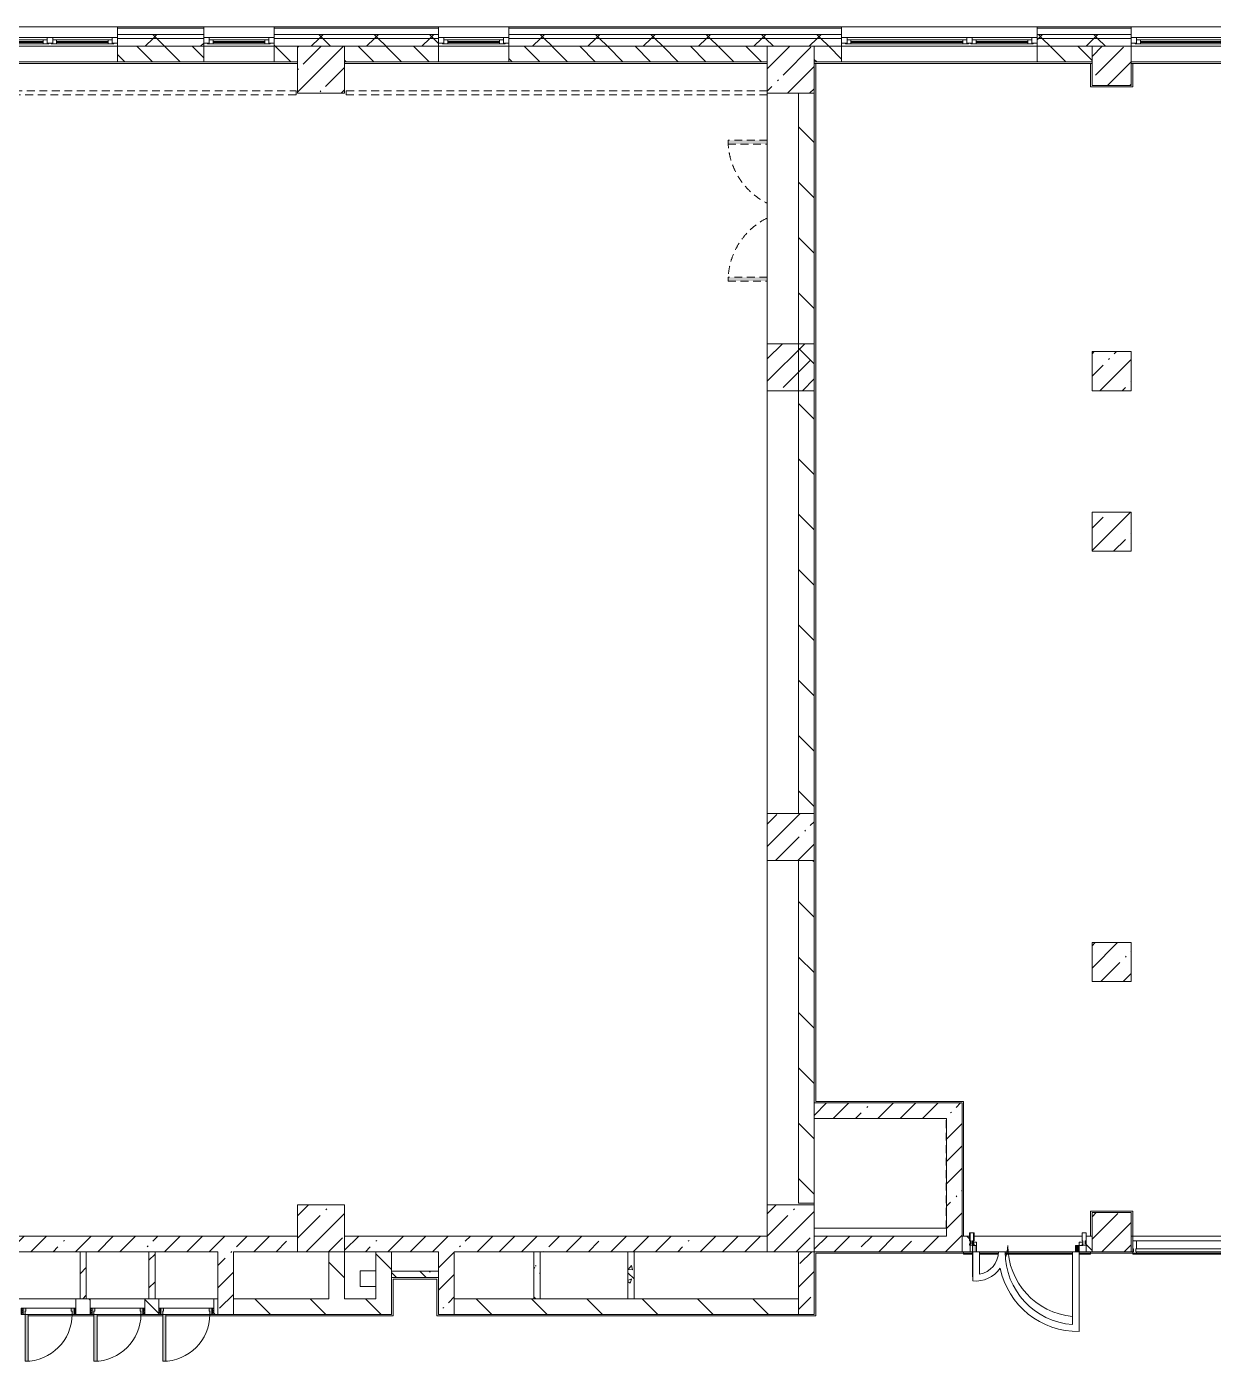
# Model space of a CAD drawing. Header units: millimetres. Extents: x -5524 to 188508, y -8553 to 29000.
# Drawn here: x 118196 to 133358, y 10300 to 27350 of the extents above; entities that cross this region are included whole.
import ezdxf

# ---------------------------------------------------------------- set-up
doc = ezdxf.new("R2010")
doc.units = ezdxf.units.MM
doc.linetypes.add('200_ШТРИХ__ш1_п0_6_', pattern=[160, 100, -60])
for name, color, linetype, lineweight, true_color in [('A-DETL-GENF-4', 7, 'Continuous', 5, 0xaaaaaa), ('A-DETL-GENF-5', 7, 'Continuous', 5, 0xe2e2e2), ('A-DOOR-4', 7, 'Continuous', 5, 0xaaaaaa), ('A-DOOR-5', 7, 'Continuous', 5, 0xe2e2e2), ('A-DOOR-FRAM-4', 7, 'Continuous', 5, 0xe2e2e2), ('A-DOOR-FRAM-5', 7, 'Continuous', 5, 0xaaaaaa), ('A-FLOR-2', 7, 'Continuous', 5, 0xaaaaaa), ('I-WALL-4', 7, 'Continuous', 5, 0x787878)]:
    doc.layers.add(name, color=color, linetype=linetype, lineweight=lineweight, true_color=true_color)
for name, color, linetype, lineweight in [('A-DETL-MBND-1', 7, '200_ШТРИХ__ш1_п0_6_', 9), ('A-GLAZ-2', 7, 'Continuous', 5), ('A-GLAZ-CURT-2', 7, 'Continuous', 5), ('A-GLAZ-CWMG-2', 7, 'Continuous', 5), ('A-WALL', 7, 'Continuous', 9), ('A-WALL-2', 7, 'Continuous', 5), ('I-WALL-2', 7, 'Continuous', 5), ('S-COLS-2', 7, 'Continuous', 5)]:
    doc.layers.add(name, color=color, linetype=linetype, lineweight=lineweight)
pattern_1 = [(45, (61498, 0), (-285.1231, 285.1231), []), (45, (61783.12, 0), (-285.1231, 285.1231), [504.031, -100.806, 16.764, -84.042])]
pattern_2 = [(45, (61498, 0), (-353.5534, 353.5534), []), (135, (61498, 0), (-353.5534, -353.5534), [])]
pattern_3 = [(135, (61498, 0), (-353.5534, -353.5534), [])]
pattern_4 = [(135, (61498, 0), (-377.1708, -377.1708), [533.4, -88.9, 17.78, -88.9]), (135, (61498, 376.94), (-377.1708, -377.1708), []), (50, (61498, 0), (637.6445, -55.7866), [66.675, -733.425]), (355, (61498, 0), (-123.3494, 668.699), [53.34, -586.74]), (100.451, (61551.14, -4.65), (514.299, 612.908), [56.665, -623.315]), (46.184, (61498, 177.8), (948.776, -147.15), [100.012, -1100.137]), (96.636, (61577.1, 165.5), (830.909, 865.997), [84.998, -934.973]), (351.184, (61498, 177.8), (830.918, 865.988), [80.01, -880.11]), (21, (61586.9, 133.35), (530.6506, -357.9283), [66.675, -733.425]), (326, (61586.9, 133.35), (216.308, 644.6585), [53.34, -586.74]), (71.451, (61631.1, 103.5), (746.9596, 286.7243), [56.665, -623.315]), (37.5, (61498, 0), (10.8105, 295.9426), [16.764, -562.864, 16.764, -578.866, -588.962]), (37.5, (61498, 0), (10.8105, 295.9426), [-1175.258, 16.764, -572.198]), (7.5, (61498, 0), (233.8692, 350.6318), [16.764, -322.834, 16.764, -549.529, -224.472]), (7.5, (61498, 0), (233.8692, 350.6318), [-905.891, 16.764, -207.708]), (327.5, (61299.75, 0), (474.5678, -20.0513), [16.764, -205.486, 16.764, -676.656, -920.115]), (327.5, (61299.75, 0), (474.5678, -20.0513), [-915.67, 16.764, -903.351]), (317.5, (61210.85, 0), (518.4522, 88.9934), [16.764, -272.161, 16.764, -443.738, -653.415]), (317.5, (61210.85, 0), (518.4522, 88.9934), [-749.427, 16.764, -636.651])]
pattern_5 = [(45, (61498, 0), (-176.7767, 176.7767), [])]

# ---------------------------------------------------------------- blocks, each defined once
blk = doc.blocks.new('BSC_Колонна _Прямоугольная - 600х600-23205240-3_6_1_птичка')
at = {"layer": 'S-COLS-2'}
h = blk.add_hatch(dxfattribs=at)
h.set_pattern_fill('FP_59', color=256, style=0, pattern_type=2)
h.set_pattern_definition([(45, (-66460, -12000), (-285.1231, 285.1231), []), (45, (-66174.88, -12000), (-285.1231, 285.1231), [504.031, -100.806, 16.764, -84.042])])
h.paths.add_polyline_path([(300, -300), (300, 300), (-300, 300), (-300, -300)])
for p, q in [((300, 300), (-300, 300)), ((-300, 300), (-300, -300)), ((300, -300), (300, 300)), ((-300, -300), (300, -300))]:
    blk.add_line(p, q, dxfattribs=at)
blk = doc.blocks.new('BSC_Колонна _Прямоугольная - 600х600-V49-3_6_1_птичка')
at = {"layer": 'S-COLS-2'}
h = blk.add_hatch(dxfattribs=at)
h.set_pattern_fill('FP_63', color=256, style=0, pattern_type=2)
h.set_pattern_definition([(45, (-66460, -17000), (-285.1231, 285.1231), []), (45, (-66174.88, -17000), (-285.1231, 285.1231), [504.031, -100.806, 16.764, -84.042])])
h.paths.add_polyline_path([(300, -300), (300, 300), (-300, 300), (-300, -300)])
for p, q in [((300, 300), (-300, 300)), ((-300, 300), (-300, -300)), ((300, -300), (300, 300)), ((-300, -300), (300, -300))]:
    blk.add_line(p, q, dxfattribs=at)
blk = doc.blocks.new('BSC_Колонна _Прямоугольная - 600х600-V59-3_6_1_птичка')
at = {"layer": 'S-COLS-2'}
h = blk.add_hatch(dxfattribs=at)
h.set_pattern_fill('FP_79', color=256, style=0, pattern_type=2)
h.set_pattern_definition([(45, (-60460, -12000), (-285.1231, 285.1231), []), (45, (-60174.88, -12000), (-285.1231, 285.1231), [504.031, -100.806, 16.764, -84.042])])
h.paths.add_polyline_path([(-300, -300), (300, -300), (300, 300), (-300, 300)])
for p, q in [((300, 300), (-300, 300)), ((-300, 300), (-300, -300)), ((300, -300), (300, 300)), ((-300, -300), (300, -300))]:
    blk.add_line(p, q, dxfattribs=at)
blk = doc.blocks.new('BSC_Колонна _Прямоугольная - 500х500-V67-3_6_1_птичка')
at = {"layer": 'S-COLS-2'}
h = blk.add_hatch(dxfattribs=at)
h.set_pattern_fill('FP_82', color=256, style=0, pattern_type=2)
h.set_pattern_definition([(45, (-70560, -22950), (-285.1231, 285.1231), []), (45, (-70274.88, -22950), (-285.1231, 285.1231), [504.031, -100.806, 16.764, -84.042])])
h.paths.add_polyline_path([(250, -250), (250, 250), (-250, 250), (-250, -250)])
for p, q in [((250, 250), (-250, 250)), ((-250, 250), (-250, -250)), ((250, -250), (250, 250)), ((-250, -250), (250, -250))]:
    blk.add_line(p, q, dxfattribs=at)
blk = doc.blocks.new('120_Окно_СКБ_2Ст - 120_Окно_СКБ_2Ст 3100х2500 _мал_створка слева_ 2-19089248-3_6_1_птичка')
at = {"layer": 'A-GLAZ-2'}
for p, q in [((-1550, -75), (-1550, -5)), ((-1550, -5), (-1480, -5)), ((1550, -5), (-1550, -5)), ((-1480, -75), (-1550, -75)), ((-1550, -75), (-1500, -75)), ((-1480, -75), (-1500, -75)), ((-1500, -75), (-1500, -85)), ((-1500, -85), (670, -85)), ((670, -85), (-1500, -85)), ((-1480, -5), (-1480, -75)), ((650, -35), (-1480, -35)), ((-1480, -35), (-1480, -75)), ((-1430, -85), (-1430, -35)), ((-1430, -55), (600, -55)), ((600, -65), (-1430, -65)), ((600, -85), (600, -35)), ((650, -75), (650, -5)), ((650, -5), (720, -5)), ((650, -75), (650, -35)), ((720, -75), (650, -75)), ((670, -75), (650, -75)), ((670, -75), (700, -75)), ((670, -85), (670, -75)), ((720, -75), (700, -75)), ((700, -75), (700, -85)), ((700, -85), (1500, -85)), ((1500, -85), (700, -85)), ((720, -5), (720, -75)), ((1480, -35), (720, -35)), ((720, -35), (720, -75)), ((770, -85), (770, -35)), ((770, -55), (1430, -55)), ((1430, -65), (770, -65)), ((1430, -85), (1430, -35)), ((1480, -75), (1480, -5)), ((1480, -5), (1550, -5)), ((1480, -75), (1480, -35)), ((1550, -75), (1480, -75)), ((1500, -75), (1480, -75)), ((1500, -75), (1550, -75)), ((1500, -85), (1500, -75)), ((1550, -5), (1550, -75))]:
    blk.add_line(p, q, dxfattribs=at)
blk = doc.blocks.new('BSC_Колонна _Прямоугольная - 500х500-V86-3_6_1_птичка')
at = {"layer": 'S-COLS-2'}
h = blk.add_hatch(dxfattribs=at)
h.set_pattern_fill('FP_101', color=256, style=0, pattern_type=2)
h.set_pattern_definition([(45, (-70560, -15400), (-285.1231, 285.1231), []), (45, (-70274.88, -15400), (-285.1231, 285.1231), [504.031, -100.806, 16.764, -84.042])])
h.paths.add_polyline_path([(250, -250), (250, 250), (-250, 250), (-250, -250)])
for p, q in [((250, 250), (-250, 250)), ((-250, 250), (-250, -250)), ((250, -250), (250, 250)), ((-250, -250), (250, -250))]:
    blk.add_line(p, q, dxfattribs=at)
blk = doc.blocks.new('110_Дверь_СКБ_2Ст - Д-10 1800x2100h_Актовый зал EI30-32403870-3_6_1_птичка')
at = {"layer": 'A-DETL-MBND-1'}
for points in [[(-887.5, 1000), (-887.5, 500), (-837.5, 500), (-837.5, 1000)], [(862.5, 1000), (862.5, 500), (912.5, 500), (912.5, 1000)]]:
    blk.add_hatch(color=256, dxfattribs=at).paths.add_polyline_path(points)
for p, q in [((-887.5, 1000), (-887.5, 500)), ((-837.5, 1000), (-887.5, 1000)), ((-837.5, 500), (-837.5, 1000)), ((912.5, 1000), (862.5, 1000)), ((862.5, 1000), (862.5, 500)), ((912.5, 500), (912.5, 1000))]:
    blk.add_line(p, q, dxfattribs=at)
for centre, start, end in [((-887.5, 100), 26.74452, 90), ((912.5, 100), 90, 153.25548)]:
    blk.add_arc(centre, 900, start, end, dxfattribs=at)
blk = doc.blocks.new('BSC_Колонна _Прямоугольная - 500х500-V111-3_6_1_птичка')
at = {"layer": 'S-COLS-2'}
h = blk.add_hatch(dxfattribs=at)
h.set_pattern_fill('FP_106', color=256, style=0, pattern_type=2)
h.set_pattern_definition([(45, (-70560, -20900), (-285.1231, 285.1231), []), (45, (-70274.88, -20900), (-285.1231, 285.1231), [504.031, -100.806, 16.764, -84.042])])
h.paths.add_polyline_path([(250, -250), (250, 250), (-250, 250), (-250, -250)])
for p, q in [((250, 250), (-250, 250)), ((-250, 250), (-250, -250)), ((250, -250), (250, 250)), ((-250, -250), (250, -250))]:
    blk.add_line(p, q, dxfattribs=at)
blk = doc.blocks.new('120_Окно_СКБ_1Ст - 120_Окно_СКБ_1Ст 900х2500_h_-19906774-3_6_1_птичка')
at = {"layer": 'A-GLAZ-2'}
for p, q in [((-450, -75), (-450, -5)), ((-450, -5), (-380, -5)), ((450, -5), (-450, -5)), ((-380, -75), (-450, -75)), ((-450, -75), (-400, -75)), ((-380, -75), (-400, -75)), ((-400, -75), (-400, -85)), ((-400, -85), (400, -85)), ((400, -85), (-400, -85)), ((-380, -5), (-380, -75)), ((380, -35), (-380, -35)), ((-380, -35), (-380, -75)), ((-330, -85), (-330, -35)), ((-330, -55), (330, -55)), ((330, -65), (-330, -65)), ((330, -85), (330, -35)), ((380, -75), (380, -5)), ((380, -5), (450, -5)), ((380, -75), (380, -35)), ((450, -75), (380, -75)), ((400, -75), (380, -75)), ((400, -75), (450, -75)), ((400, -85), (400, -75)), ((450, -5), (450, -75))]:
    blk.add_line(p, q, dxfattribs=at)
blk = doc.blocks.new('120_Окно_СКБ_2Ст - 120_Окно_СКБ_2Ст 2500х2500 _мал створка справа_-23206729-3_6_1_птичка')
at = {"layer": 'A-GLAZ-2'}
for p, q in [((-1250, -75), (-1250, -5)), ((-1250, -5), (-1180, -5)), ((1250, -5), (-1250, -5)), ((-1180, -75), (-1250, -75)), ((-1250, -75), (-1200, -75)), ((-1180, -75), (-1200, -75)), ((-1200, -75), (-1200, -85)), ((-1200, -85), (370, -85)), ((370, -85), (-1200, -85)), ((-1180, -5), (-1180, -75)), ((350, -35), (-1180, -35)), ((-1180, -35), (-1180, -75)), ((-1130, -85), (-1130, -35)), ((-1130, -55), (300, -55)), ((300, -65), (-1130, -65)), ((300, -85), (300, -35)), ((350, -75), (350, -5)), ((350, -5), (420, -5)), ((350, -75), (350, -35)), ((420, -75), (350, -75)), ((370, -75), (350, -75)), ((370, -75), (400, -75)), ((370, -85), (370, -75)), ((420, -75), (400, -75)), ((400, -75), (400, -85)), ((400, -85), (1200, -85)), ((1200, -85), (400, -85)), ((420, -5), (420, -75)), ((1180, -35), (420, -35)), ((420, -35), (420, -75)), ((470, -85), (470, -35)), ((470, -55), (1130, -55)), ((1130, -65), (470, -65)), ((1130, -85), (1130, -35)), ((1180, -75), (1180, -5)), ((1180, -5), (1250, -5)), ((1180, -75), (1180, -35)), ((1250, -75), (1180, -75)), ((1200, -75), (1180, -75)), ((1200, -75), (1250, -75)), ((1200, -85), (1200, -75)), ((1250, -5), (1250, -75))]:
    blk.add_line(p, q, dxfattribs=at)
blk = doc.blocks.new('120_Окно_СКБ_2Ст - 120_Окно_СКБ_2Ст 2100х2400 _мал створка справа_-19092174-3_6_1_птичка')
at = {"layer": 'A-GLAZ-2'}
for p, q in [((-1050, -75), (-1050, -5)), ((-1050, -5), (-980, -5)), ((1050, -5), (-1050, -5)), ((-980, -75), (-1050, -75)), ((-1050, -75), (-1000, -75)), ((-980, -75), (-1000, -75)), ((-1000, -75), (-1000, -85)), ((-1000, -85), (170, -85)), ((170, -85), (-1000, -85)), ((-980, -5), (-980, -75)), ((150, -35), (-980, -35)), ((-980, -35), (-980, -75)), ((-930, -85), (-930, -35)), ((-930, -55), (100, -55)), ((100, -65), (-930, -65)), ((100, -85), (100, -35)), ((150, -75), (150, -5)), ((150, -5), (220, -5)), ((150, -75), (150, -35)), ((220, -75), (150, -75)), ((170, -75), (150, -75)), ((170, -75), (200, -75)), ((170, -85), (170, -75)), ((220, -75), (200, -75)), ((200, -75), (200, -85)), ((200, -85), (1000, -85)), ((1000, -85), (200, -85)), ((220, -5), (220, -75)), ((980, -35), (220, -35)), ((220, -35), (220, -75)), ((270, -85), (270, -35)), ((270, -55), (930, -55)), ((930, -65), (270, -65)), ((930, -85), (930, -35)), ((980, -75), (980, -5)), ((980, -5), (1050, -5)), ((980, -75), (980, -35)), ((1050, -75), (980, -75)), ((1000, -75), (980, -75)), ((1000, -75), (1050, -75)), ((1000, -85), (1000, -75)), ((1050, -5), (1050, -75))]:
    blk.add_line(p, q, dxfattribs=at)
blk = doc.blocks.new('110_Дверь_СКБ_1Ст - д-18 700x2100h_Технический шкаф ЭОМ и СС-23257539-3_6_1_птичка')
at = {"layer": 'A-DOOR-4'}
h = blk.add_hatch(dxfattribs=at)
h.set_pattern_fill('FP_31', color=256, style=0, pattern_type=2)
h.set_pattern_definition([(135, (1951.41, 164.685), (-14.14214, -14.14214), []), (225, (1951.41, 164.685), (14.14214, -14.14214), [])])
h.paths.add_polyline_path([(362.5, 100), (337.5, 100), (337.5, 20), (362.5, 20)])
at = {"layer": 'A-DOOR-5'}
h = blk.add_hatch(color=256, dxfattribs=at)
h.paths.add_polyline_path([(312.5, 100), (312.5, 60), (302.5, 60), (302.5, 20), (337.5, 20), (337.5, 100)])
h.paths.add_polyline_path([(-287.5, 100), (-312.5, 100), (-312.5, 20), (-277.5, 20), (-277.5, 60), (-287.5, 60)])
at = {"layer": 'A-DOOR-FRAM-4'}
blk.add_hatch(color=256, dxfattribs=at).paths.add_polyline_path([(272.5, 700), (272.5, 100), (312.5, 100), (312.5, 700), (284.4, 700)])
at = {"layer": 'A-DOOR-FRAM-5'}
h = blk.add_hatch(dxfattribs=at)
h.set_pattern_fill('FP_32', color=256, style=0, pattern_type=2)
h.set_pattern_definition([(45, (-171.384, 164.685), (-14.1421, 14.1421), []), (135, (-171.384, 164.685), (-14.1421, -14.1421), [])])
h.paths.add_polyline_path([(-312.5, 100), (-337.5, 100), (-337.5, 20), (-312.5, 20)])
at = {"layer": 'A-DOOR-4'}
for p, q in [((312.5, 700), (272.5, 700)), ((272.5, 700), (272.5, 100)), ((312.5, 100), (312.5, 700)), ((272.5, 100), (312.5, 100))]:
    blk.add_line(p, q, dxfattribs=at)
blk.add_arc((312.5, 100), 600, 90, 180, dxfattribs=at)
at = {"layer": 'A-DOOR-FRAM-5'}
for p, q in [((-312.5, 100), (-337.5, 100)), ((-337.5, 100), (-337.5, 20)), ((-337.5, 20), (-312.5, 20)), ((-287.5, 100), (-312.5, 100)), ((-312.5, 100), (-312.5, 20)), ((-312.5, 20), (-312.5, 100)), ((-312.5, 20), (-277.5, 20)), ((-287.5, 60), (-287.5, 100)), ((-287.5, 100), (272.5, 100)), ((-277.5, 60), (-287.5, 60)), ((-277.5, 20), (-277.5, 60)), ((302.5, 20), (-277.5, 20)), ((312.5, 60), (302.5, 60)), ((302.5, 60), (302.5, 20)), ((302.5, 20), (337.5, 20)), ((312.5, 100), (312.5, 60)), ((337.5, 100), (312.5, 100)), ((337.5, 20), (337.5, 100)), ((362.5, 100), (337.5, 100)), ((337.5, 100), (337.5, 20)), ((337.5, 20), (362.5, 20)), ((362.5, 20), (362.5, 100))]:
    blk.add_line(p, q, dxfattribs=at)
blk = doc.blocks.new('Прямоугольный импост - Импост структурный с накладкой - 160мм Темный-33326475-3_6_1_птичка')
at = {"layer": 'A-GLAZ-CWMG-2'}
for p, q in [((-50, 40), (-50, 140)), ((-50, 140), (0, 140)), ((-40, 40), (-50, 40)), ((-50, -17), (-50, 0)), ((-50, 0), (-40, 0)), ((-40, 0), (-40, 40)), ((-10, 40), (-10, 0)), ((0, 40), (-10, 40)), ((-10, 0), (0, 0)), ((0, 140), (0, 40)), ((0, 0), (0, -17)), ((0, -17), (-50, -17))]:
    blk.add_line(p, q, dxfattribs=at)
blk = doc.blocks.new('Дверь_Витражная_остекление_ - ВВ-6 остекление-32274838-3_6_1_птичка')
at = {"layer": 'A-DETL-GENF-5'}
for points in [[(705, 420), (701, 420), (701, 100), (660, 100), (660, 20), (705, 20), (705, 386)], [(-655, 100), (-655, 20), (-610, 20), (-610, 100)]]:
    blk.add_hatch(color=256, dxfattribs=at).paths.add_polyline_path(points)
at = {"layer": 'A-DETL-GENF-4'}
for p, q in [((705, 420), (705, 20)), ((705, 20), (705, 420)), ((-655, 100), (-655, 20)), ((-655, 100), (-655, 20)), ((-610, 20), (-655, 20)), ((-655, 20), (-610, 20)), ((-610, 100), (-610, 20)), ((-610, 20), (-610, 100)), ((660, 100), (660, 20)), ((660, 100), (660, 20))]:
    blk.add_line(p, q, dxfattribs=at)
at = {"layer": 'A-DOOR-4'}
for p, q in [((-655, 20), (-705, 20)), ((-705, 20), (-705, -20)), ((-655, 100), (-655, 20)), ((-655, -20), (-655, 20)), ((655, 100), (655, 20)), ((705, 20), (655, 20)), ((655, 20), (655, -20)), ((705, -20), (705, 20)), ((-705, -20), (-655, -20)), ((655, -20), (705, -20))]:
    blk.add_line(p, q, dxfattribs=at)
for centre, radius, start, end in [((-655, 20), 910, 360, 84.7731), ((655, 20), 400, 157.5, 180)]:
    blk.add_arc(centre, radius, start, end, dxfattribs=at)
blk = doc.blocks.new('Прямоугольный импост - Импост структурный с накладкой - 160мм Темный-33326241-3_6_1_птичка')
at = {"layer": 'A-GLAZ-CWMG-2'}
for p, q in [((-25, 40), (-25, 140)), ((-25, 140), (25, 140)), ((-15, 40), (-25, 40)), ((-25, -17), (-25, 0)), ((-25, 0), (-15, 0)), ((-15, 0), (-15, 40)), ((15, 40), (15, 0)), ((25, 40), (15, 40)), ((15, 0), (25, 0)), ((25, 140), (25, 40)), ((25, 0), (25, -17)), ((25, -17), (-25, -17))]:
    blk.add_line(p, q, dxfattribs=at)
blk = doc.blocks.new('Прямоугольный импост - Импост структурный с накладкой - 160мм Темный-33326242-3_6_1_птичка')
at = {"layer": 'A-GLAZ-CWMG-2'}
for p, q in [((0, 140), (-50, 140)), ((-50, 140), (-50, 40)), ((-50, 40), (-40, 40)), ((-40, 0), (-50, 0)), ((-50, 0), (-50, -17)), ((-40, 40), (-40, 0)), ((-10, 0), (-10, 40)), ((-10, 40), (0, 40)), ((0, 0), (-10, 0)), ((0, 40), (0, 140)), ((0, -17), (0, 0)), ((-50, -17), (0, -17))]:
    blk.add_line(p, q, dxfattribs=at)
blk = doc.blocks.new('Прямоугольный импост - Импост структурный с накладкой - 160мм Темный-33326237-3_6_1_птичка')
at = {"layer": 'A-GLAZ-CWMG-2'}
for p, q in [((-50, 40), (-50, 140)), ((-50, 140), (0, 140)), ((-40, 40), (-50, 40)), ((-50, -17), (-50, 0)), ((-50, 0), (-40, 0)), ((-40, 0), (-40, 40)), ((-10, 40), (-10, 0)), ((0, 40), (-10, 40)), ((-10, 0), (0, 0)), ((0, 140), (0, 40)), ((0, 0), (0, -17)), ((0, -17), (-50, -17))]:
    blk.add_line(p, q, dxfattribs=at)
blk = doc.blocks.new('Системная панель - Стекло - 40мм-V180-3_6_1_птичка')
at = {"layer": 'A-GLAZ-CURT-2'}
for p, q in [((567, 0), (-567, 0)), ((-567, 0), (-567, -40)), ((567, -40), (567, 0)), ((-567, -40), (567, -40))]:
    blk.add_line(p, q, dxfattribs=at)
blk = doc.blocks.new('Прямоугольный импост - Импост структурный с накладкой - 160мм Темный-32468813-3_6_1_птичка')
at = {"layer": 'A-GLAZ-CWMG-2'}
for p, q in [((70880, 11837), (71994, 11837)), ((70880, 11680), (71994, 11680))]:
    blk.add_line(p, q, dxfattribs=at)

msp = doc.modelspace()

# ---------------------------------------------------------------- hatches: boundary and pattern name
at = {"layer": 'A-WALL-2'}
h = msp.add_hatch(dxfattribs=at)
h.set_pattern_fill('FP_68', color=256, style=0, pattern_type=2)
h.set_pattern_definition(pattern_2)
h.paths.add_polyline_path([(154658, 27200), (154708, 27200), (154708, 27250), (141848, 27250), (141848, 27200), (153787.6, 27200)])
h.paths.add_polyline_path([(138748, 27200), (138748, 27250), (137848, 27250), (137848, 27200), (137940.5, 27200)])
h.paths.add_polyline_path([(135748, 27200), (135748, 27250), (134408, 27250), (134408, 27200), (135144, 27200)])
h.paths.add_polyline_path([(131415.2, 27200), (132308, 27200), (132308, 27250), (131108, 27250), (131108, 27200)])
h.paths.add_polyline_path([(127686.5, 27200), (128608, 27200), (128608, 27250), (124358, 27250), (124358, 27200), (125822.1, 27200)])
h.paths.add_polyline_path([(121358, 27200), (123458, 27200), (123458, 27250), (121358, 27250)])
h.paths.add_polyline_path([(120229, 27200), (120458, 27200), (120458, 27250), (119358, 27250), (119358, 27200)])
h.paths.add_polyline_path([(115568.1, 27200), (116258, 27200), (116258, 27250), (114758, 27250), (114758, 27200)])
h.paths.add_polyline_path([(111839.4, 27200), (112258, 27200), (112258, 27250), (111158.3, 27250), (111158.3, 27200)])
h.paths.add_polyline_path([(109975, 27200), (110258.3, 27200), (110258.3, 27250), (109158, 27250), (109158, 27200)])
h.paths.add_polyline_path([(103558, 27200), (106058, 27200), (106058, 27250), (103558, 27250)])
h = msp.add_hatch(dxfattribs=at)
h.set_pattern_fill('FP_68', color=256, style=0, pattern_type=2)
h.set_pattern_definition(pattern_2)
h.paths.add_polyline_path([(154558, 27100), (154658, 27100), (154658, 27200), (141848, 27200), (141848, 27100), (153787.6, 27100)])
h.paths.add_polyline_path([(135748, 27100), (135748, 27200), (134408, 27200), (134408, 27100), (135144, 27100)])
h.paths.add_polyline_path([(137848, 27100), (138748, 27100), (138748, 27200), (137848, 27200)])
h.paths.add_polyline_path([(131415.2, 27100), (132308, 27100), (132308, 27200), (131108, 27200), (131108, 27100)])
h.paths.add_polyline_path([(128608, 27100), (128608, 27200), (124358, 27200), (124358, 27100), (127686.5, 27100)])
h.paths.add_polyline_path([(123025.6, 27100), (123458, 27100), (123458, 27200), (121358, 27200), (121358, 27100), (122093.4, 27100)])
h.paths.add_polyline_path([(120458, 27100), (120458, 27200), (119358, 27200), (119358, 27100), (120229, 27100)])
h.paths.add_polyline_path([(111158.3, 27100), (112258, 27100), (112258, 27200), (111158.3, 27200)])
h.paths.add_polyline_path([(115568.1, 27100), (116258, 27100), (116258, 27200), (114758, 27200), (114758, 27100)])
h.paths.add_polyline_path([(106058, 27100), (106058, 27200), (103658, 27200), (103658, 27100), (105314.1, 27100)])
h.paths.add_polyline_path([(109158, 27100), (110258.3, 27100), (110258.3, 27200), (109158, 27200)])
h = msp.add_hatch(dxfattribs=at)
h.set_pattern_fill('FP_66', color=256, style=0, pattern_type=2)
h.set_pattern_definition([(135, (61498, 0), (-176.7767, -176.7767), [])])
h.paths.add_polyline_path([(145698, 26900), (145698, 27100), (142648, 27100), (142648, 26900), (145398, 26900)])
h.paths.add_polyline_path([(131415.2, 26900), (131808, 26900), (131808, 27100), (131108, 27100), (131108, 26900)])
h.paths.add_polyline_path([(134408, 26900), (135038, 26900), (135038, 27100), (134408, 27100)])
h.paths.add_polyline_path([(135538, 26900), (135748, 26900), (135748, 27100), (135538, 27100)])
h.paths.add_polyline_path([(142148, 26900), (142148, 27100), (141848, 27100), (141848, 26900), (142135.3, 26900)])
h.paths.add_polyline_path([(137848, 26900), (138248, 26900), (138248, 27100), (137848, 27100)])
h.paths.add_polyline_path([(121658, 26900), (121658, 27100), (121358, 27100), (121358, 26900)])
h.paths.add_polyline_path([(128608, 26900), (128608, 27100), (128258, 27100), (128258, 26900)])
h.paths.add_polyline_path([(127658, 26900), (127658, 27100), (124358, 27100), (124358, 26900), (125822.1, 26900)])
h.paths.add_polyline_path([(119358, 26900), (120458, 26900), (120458, 27100), (119358, 27100)])
h.paths.add_polyline_path([(123025.6, 26900), (123458, 26900), (123458, 27100), (122258, 27100), (122258, 26900)])
h.paths.add_polyline_path([(109658, 26900), (109658, 27100), (109158, 27100), (109158, 26900)])
h.paths.add_polyline_path([(111839.4, 26900), (112258, 26900), (112258, 27100), (111158.3, 27100), (111158.3, 26900)])
h.paths.add_polyline_path([(105314.1, 26900), (106058, 26900), (106058, 27100), (104258, 27100), (104258, 26900)])
h.paths.add_polyline_path([(114758, 26900), (115658, 26900), (115658, 27100), (114758, 27100)])
at = {"layer": 'I-WALL-2'}
h = msp.add_hatch(dxfattribs=at)
h.set_pattern_fill('FP_67', color=256, style=0, pattern_type=2)
h.set_pattern_definition(pattern_3)
h.paths.add_polyline_path([(128058, 12320), (128258, 12320), (128258, 16700), (128058, 16700), (128058, 13535.9)])
h.paths.add_polyline_path([(128058, 17300), (128258, 17300), (128258, 26500), (128058, 26500), (128058, 20477.4)])
h = msp.add_hatch(dxfattribs=at)
h.set_pattern_fill('FP_64', color=256, style=0, pattern_type=2)
h.set_pattern_definition(pattern_1)
h.paths.add_polyline_path([(129550.9, 13400), (129948, 13400), (129948, 13600), (128258, 13600), (128258, 13400)])
h = msp.add_hatch(dxfattribs=at)
h.set_pattern_fill('FP_64', color=256, style=0, pattern_type=2)
h.set_pattern_definition(pattern_1)
h.paths.add_polyline_path([(130017, 11700), (130148, 11700), (130148, 13600), (129948, 13600), (129948, 11700)])
h = msp.add_hatch(dxfattribs=at)
h.set_pattern_fill('FP_64', color=256, style=0, pattern_type=2)
h.set_pattern_definition(pattern_1)
h.paths.add_polyline_path([(118877.2, 11700), (121658, 11700), (121658, 11900), (116258, 11900), (116258, 11700), (118364.7, 11700)])
h.paths.add_polyline_path([(122658, 11700), (127658, 11700), (127658, 11900), (122258, 11900), (122258, 11700)])
h = msp.add_hatch(dxfattribs=at)
h.set_pattern_fill('FP_64', color=256, style=0, pattern_type=2)
h.set_pattern_definition(pattern_1)
h.paths.add_polyline_path([(129948, 11700), (129948, 11900), (128258, 11900), (128258, 11700), (129550.9, 11700)])
h = msp.add_hatch(dxfattribs=at)
h.set_pattern_fill('FP_67', color=256, style=0, pattern_type=2)
h.set_pattern_definition(pattern_3)
h.paths.add_polyline_path([(132328, 11700), (132328, 11900), (132308, 11900), (132308, 11700)])
h.paths.add_polyline_path([(135018, 11700), (135038, 11700), (135038, 11900), (135018, 11900), (135018, 11800.5)])
h.paths.add_polyline_path([(131732, 11700), (131808, 11700), (131808, 11900), (131732, 11900), (131732, 11800.5)])
h.paths.add_polyline_path([(130252, 11700), (130252, 11900), (130148, 11900), (130148, 11700)])
h = msp.add_hatch(dxfattribs=at)
h.set_pattern_fill('FP_69', color=256, style=0, pattern_type=2)
h.set_pattern_definition(pattern_5)
h.paths.add_polyline_path([(118877.2, 11100), (118957.2, 11100), (118957.2, 11700), (118877.2, 11700), (118877.2, 11222)])
h = msp.add_hatch(dxfattribs=at)
h.set_pattern_fill('FP_69', color=256, style=0, pattern_type=2)
h.set_pattern_definition(pattern_5)
h.paths.add_polyline_path([(119757.2, 11100), (119837.2, 11100), (119837.2, 11700), (119757.2, 11700), (119757.2, 11222)])
h = msp.add_hatch(dxfattribs=at)
h.set_pattern_fill('FP_64', color=256, style=0, pattern_type=2)
h.set_pattern_definition(pattern_1)
h.paths.add_polyline_path([(120638, 10900), (120838, 10900), (120838, 11700), (120638, 11700), (120638, 11100)])
h = msp.add_hatch(dxfattribs=at)
h.set_pattern_fill('FP_67', color=256, style=0, pattern_type=2)
h.set_pattern_definition(pattern_3)
h.paths.add_polyline_path([(122258, 11100), (122258, 11700), (122058, 11700), (122058, 11100), (122093.4, 11100)])
h = msp.add_hatch(dxfattribs=at)
h.set_pattern_fill('FP_67', color=256, style=0, pattern_type=2)
h.set_pattern_definition(pattern_3)
h.paths.add_polyline_path([(122658, 10900), (122858, 10900), (122858, 11700), (122658, 11700), (122658, 11100)])
h = msp.add_hatch(dxfattribs=at)
h.set_pattern_fill('FP_64', color=256, style=0, pattern_type=2)
h.set_pattern_definition(pattern_1)
h.paths.add_polyline_path([(123658, 10900), (123658, 11700), (123458, 11700), (123458, 10900)])
h = msp.add_hatch(dxfattribs=at)
h.set_pattern_fill('FP_64', color=256, style=0, pattern_type=2)
h.set_pattern_definition(pattern_1)
h.paths.add_polyline_path([(128258, 10900), (128258, 11700), (128058, 11700), (128058, 10900)])
h = msp.add_hatch(dxfattribs=at)
h.set_pattern_fill('FP_67', color=256, style=0, pattern_type=2)
h.set_pattern_definition(pattern_3)
h.paths.add_polyline_path([(122658, 10900), (122658, 11100), (120838, 11100), (120838, 10900), (122093.4, 10900)])
h.paths.add_polyline_path([(118830.8, 10900), (119005.8, 10900), (119005.8, 11100), (118825.8, 11100), (118825.8, 10900)])
h.paths.add_polyline_path([(113208, 10900), (113208, 11100), (106258, 11100), (106258, 10900), (110907.2, 10900)])
h.paths.add_polyline_path([(113408, 10900), (116998, 10900), (116998, 11100), (113408, 11100)])
h.paths.add_polyline_path([(120638, 10900), (120638, 11100), (120585.8, 11100), (120585.8, 10900)])
h.paths.add_polyline_path([(117198, 10900), (117245.8, 10900), (117245.8, 11100), (117198, 11100), (117198, 10980)])
h.paths.add_polyline_path([(117945.8, 10900), (118125.8, 10900), (118125.8, 11100), (117945.8, 11100), (117945.8, 10980)])
h.paths.add_polyline_path([(119885.8, 10900), (119885.8, 11100), (119705.8, 11100), (119705.8, 10900), (119762.9, 10900)])
h = msp.add_hatch(dxfattribs=at)
h.set_pattern_fill('FP_67', color=256, style=0, pattern_type=2)
h.set_pattern_definition(pattern_3)
h.paths.add_polyline_path([(123658, 10900), (124258, 10900), (124258, 11100), (123658, 11100)])
h = msp.add_hatch(dxfattribs=at)
h.set_pattern_fill('FP_67', color=256, style=0, pattern_type=2)
h.set_pattern_definition(pattern_3)
h.paths.add_polyline_path([(125822.1, 10900), (128058, 10900), (128058, 11100), (124258, 11100), (124258, 10900)])
at = {"layer": 'I-WALL-4'}
h = msp.add_hatch(dxfattribs=at)
h.set_pattern_fill('FP_72', color=256, style=0, pattern_type=2)
h.set_pattern_definition(pattern_4)
h.paths.add_polyline_path([(124758, 11100), (124758, 11700), (124678, 11700), (124678, 11100)])
h = msp.add_hatch(dxfattribs=at)
h.set_pattern_fill('FP_72', color=256, style=0, pattern_type=2)
h.set_pattern_definition(pattern_4)
h.paths.add_polyline_path([(125958, 11100), (125958, 11700), (125878, 11700), (125878, 11100)])
h = msp.add_hatch(dxfattribs=at)
h.set_pattern_fill('FP_72', color=256, style=0, pattern_type=2)
h.set_pattern_definition(pattern_4)
h.paths.add_polyline_path([(123458, 11370), (123458, 11450), (122858, 11450), (122858, 11370)])
at = {"layer": 'S-COLS-2'}
h = msp.add_hatch(dxfattribs=at)
h.set_pattern_fill('FP_64', color=256, style=0, pattern_type=2)
h.set_pattern_definition(pattern_1)
h.paths.add_polyline_path([(122258, 26500), (122258, 27100), (121658, 27100), (121658, 26500), (122093.4, 26500)])
h = msp.add_hatch(dxfattribs=at)
h.set_pattern_fill('FP_64', color=256, style=0, pattern_type=2)
h.set_pattern_definition(pattern_1)
h.paths.add_polyline_path([(128058, 26500), (128258, 26500), (128258, 27100), (127658, 27100), (127658, 26500), (127686.5, 26500)])
h = msp.add_hatch(dxfattribs=at)
h.set_pattern_fill('FP_64', color=256, style=0, pattern_type=2)
h.set_pattern_definition(pattern_1)
h.paths.add_polyline_path([(131808, 26600), (132308, 26600), (132308, 27100), (131808, 27100), (131808, 26840.6)])
h = msp.add_hatch(dxfattribs=at)
h.set_pattern_fill('FP_64', color=256, style=0, pattern_type=2)
h.set_pattern_definition(pattern_1)
h.paths.add_polyline_path([(128258, 22700), (128258, 23300), (127658, 23300), (127658, 22700)])
h = msp.add_hatch(dxfattribs=at)
h.set_pattern_fill('FP_64', color=256, style=0, pattern_type=2)
h.set_pattern_definition(pattern_1)
h.paths.add_polyline_path([(132308, 11700), (132308, 12200), (131808, 12200), (131808, 11700), (131881.3, 11700)])

# ---------------------------------------------------------------- linework, layer by layer
at = {"layer": 'A-DETL-MBND-1'}
for p, q in [((116278, 26529), (121638, 26529)), ((121638, 26479), (116278, 26479)), ((121638, 26479), (121638, 26529)), ((122279, 26529), (122279, 26479)), ((122279, 26529), (127658, 26529)), ((127658, 26479), (122279, 26479)), ((129943, 12000), (129943, 13400))]:
    msp.add_line(p, q, dxfattribs=at)
at = {"layer": 'A-FLOR-2'}
for p, q in [((128278, 26880), (128278, 13620)), ((131788, 26580), (131788, 26880)), ((132328, 26880), (132328, 26580)), ((127658, 26500), (127658, 23300)), ((132328, 26580), (131788, 26580)), ((127658, 22700), (127658, 17300)), ((127658, 16700), (127658, 12300)), ((128278, 13620), (130168, 13620)), ((130168, 13620), (130168, 11900)), ((128258, 12300), (128258, 12320)), ((131788, 11900), (131788, 12220)), ((131788, 12220), (132328, 12220)), ((132328, 12220), (132328, 11900)), ((129948, 12000), (128258, 12000)), ((130286, 11680), (128278, 11680)), ((128278, 11680), (128278, 10880)), ((130168, 11700), (130168, 11669)), ((130168, 11669), (130286, 11669)), ((130370.7, 11700), (130286, 11700)), ((130286, 11700), (130286, 11327.5)), ((130370.7, 11413.8), (130370.7, 11700)), ((130610.2, 11680), (130370.7, 11680)), ((130370.7, 11669), (130609.1, 11669)), ((130696.7, 11697.2), (130612, 11697.2)), ((131560.3, 11680), (130697.7, 11680)), ((130698.3, 11669), (131560.3, 11669)), ((131645, 11700), (131560.3, 11700)), ((131560.3, 11700), (131560.3, 10768.9)), ((131645, 10681.9), (131645, 11700)), ((132328, 11680), (131645, 11680)), ((131645, 11669), (131788, 11669)), ((131788, 11669), (131788, 11700)), ((132328, 11680), (132328, 11669)), ((132328, 11669), (133566, 11669)), ((122458, 11457), (122658, 11457)), ((122458, 11257), (122458, 11457)), ((122658, 11257), (122458, 11257)), ((123437, 11350), (122878, 11350)), ((122878, 11350), (122878, 10880)), ((123437, 10880), (123437, 11350)), ((119055.8, 10880), (118215.8, 10880)), ((119935.8, 10880), (119095.8, 10880)), ((122878, 10880), (119975.8, 10880)), ((128278, 10880), (123437, 10880))]:
    msp.add_line(p, q, dxfattribs=at)
for centre, radius, start, end in [((130324.9, 11697.2), 287, 279.17366, 0), ((131627.4, 11697.2), 930.7, 180, 265.86869), ((130324.9, 11697.2), 371.7, 263.98747, 326.07537), ((131627.4, 11697.2), 1015.4, 191.7891, 270.99569)]:
    msp.add_arc(centre, radius, start, end, dxfattribs=at)
at = {"layer": 'A-WALL'}
for p, q in [((120458, 27330), (119358, 27330)), ((123458, 27330), (121358, 27330)), ((128608, 27330), (124358, 27330)), ((132308, 27330), (131108, 27330)), ((120458, 27250), (119358, 27250)), ((120458, 27200), (119358, 27200)), ((123458, 27250), (121358, 27250)), ((123458, 27200), (121358, 27200)), ((128608, 27250), (124358, 27250)), ((128608, 27200), (124358, 27200)), ((132308, 27250), (131108, 27250)), ((132308, 27200), (131108, 27200)), ((130148, 11900), (130148, 11700)), ((118957.2, 11700), (118877.2, 11700)), ((119837.2, 11700), (119757.2, 11700)), ((122858, 11700), (122658, 11700)), ((124758, 11700), (124678, 11700)), ((125958, 11700), (125878, 11700)), ((122858, 11450), (122858, 11370)), ((123458, 11370), (123458, 11450)), ((118877.2, 11100), (118957.2, 11100)), ((119757.2, 11100), (119837.2, 11100)), ((120638, 10900), (120638, 11100)), ((120838, 10900), (120838, 11100)), ((123658, 10900), (123658, 11100)), ((124678, 11100), (124758, 11100)), ((125878, 11100), (125958, 11100)), ((128058, 11100), (128058, 10900))]:
    msp.add_line(p, q, dxfattribs=at)
at = {"layer": 'A-WALL-2'}
for p, q in [((131108, 27350), (103428, 27350)), ((119358, 27350), (119358, 26900)), ((120458, 26900), (120458, 27350)), ((121358, 27350), (121358, 26900)), ((123458, 26900), (123458, 27350)), ((124358, 27350), (124358, 26900)), ((128608, 26900), (128608, 27350)), ((131108, 27350), (131108, 26900)), ((154808, 27350), (131108, 27350)), ((132308, 27100), (132308, 27350)), ((154308, 27100), (104258, 27100)), ((121658, 26900), (121658, 27100)), ((122258, 27100), (122258, 26900)), ((127658, 26900), (127658, 27100)), ((128258, 27100), (128258, 26900)), ((131808, 26900), (131808, 27100)), ((119358, 26900), (120458, 26900)), ((121358, 26900), (121658, 26900)), ((122258, 26900), (123458, 26900)), ((124358, 26900), (127658, 26900)), ((128258, 26900), (128608, 26900)), ((131108, 26900), (131808, 26900))]:
    msp.add_line(p, q, dxfattribs=at)
at = {"layer": 'I-WALL-2'}
for p, q in [((116258, 27100), (119358, 27100)), ((120458, 27100), (121358, 27100)), ((123458, 27100), (124358, 27100)), ((128608, 27100), (131108, 27100)), ((132308, 27100), (134408, 27100)), ((119358, 26900), (116258, 26900)), ((121658, 26880), (116258, 26880)), ((121358, 26900), (120458, 26900)), ((127658, 26880), (122258, 26880)), ((124358, 26900), (123458, 26900)), ((131808, 26880), (128258, 26880)), ((131108, 26900), (128608, 26900)), ((134408, 26900), (132308, 26900)), ((135038, 26880), (132308, 26880)), ((128058, 26500), (128058, 17300)), ((128258, 26500), (128058, 26500)), ((128258, 17300), (128258, 26500)), ((128058, 16700), (128058, 12320)), ((128258, 12320), (128258, 16700)), ((130148, 13600), (128258, 13600)), ((130148, 11900), (130148, 13600)), ((128258, 13400), (129948, 13400)), ((129948, 13400), (129948, 11900)), ((128058, 12320), (128258, 12320)), ((121658, 11900), (116258, 11900)), ((127658, 11900), (122258, 11900)), ((129948, 11900), (128258, 11900)), ((130252, 11900), (130148, 11900)), ((130252, 11700), (130252, 11900)), ((130302, 11900), (131682, 11900)), ((131808, 11900), (131732, 11900)), ((131732, 11900), (131732, 11700)), ((131808, 11700), (131808, 11900)), ((132308, 11900), (132308, 11700)), ((132308, 11900), (135038, 11900)), ((132328, 11700), (132328, 11900)), ((118077.2, 11700), (118877.2, 11700)), ((118877.2, 11700), (118877.2, 11100)), ((118957.2, 11100), (118957.2, 11700)), ((118957.2, 11700), (119757.2, 11700)), ((119757.2, 11700), (119757.2, 11100)), ((119837.2, 11100), (119837.2, 11700)), ((119837.2, 11700), (120638, 11700)), ((120638, 11700), (120638, 11100)), ((120838, 11100), (120838, 11700)), ((120838, 11700), (121658, 11700)), ((122058, 11700), (122058, 11100)), ((122258, 11100), (122258, 11700)), ((122258, 11700), (122658, 11700)), ((122658, 11700), (122658, 11100)), ((122858, 11450), (122858, 11700)), ((122858, 11700), (123458, 11700)), ((123458, 11700), (123458, 11450)), ((123658, 11100), (123658, 11700)), ((123658, 11700), (124678, 11700)), ((124678, 11700), (124678, 11100)), ((124758, 11700), (125878, 11700)), ((124758, 11100), (124758, 11700)), ((125878, 11700), (125878, 11100)), ((125958, 11700), (127658, 11700)), ((125958, 11100), (125958, 11700)), ((128058, 11700), (128058, 11100)), ((128258, 10900), (128258, 11700)), ((128258, 11700), (130148, 11700)), ((130148, 11700), (130286, 11700)), ((131560.3, 11700), (130370.7, 11700)), ((131808, 11700), (131645, 11700)), ((132308, 11700), (132338, 11700)), ((123458, 11450), (122858, 11450)), ((122858, 11370), (123458, 11370)), ((122858, 10900), (122858, 11370)), ((123458, 11370), (123458, 10900)), ((118077.2, 11100), (118877.2, 11100)), ((118825.8, 11100), (118825.8, 10980)), ((118957.2, 11100), (119757.2, 11100)), ((119005.8, 10980), (119005.8, 11100)), ((119705.8, 11100), (119705.8, 10980)), ((119837.2, 11100), (120638, 11100)), ((119885.8, 10980), (119885.8, 11100)), ((120585.8, 11100), (120585.8, 10980)), ((122058, 11100), (120838, 11100)), ((122658, 11100), (122258, 11100)), ((124678, 11100), (123658, 11100)), ((125878, 11100), (124758, 11100)), ((128058, 11100), (125958, 11100)), ((118825.8, 10900), (119005.8, 10900)), ((119705.8, 10900), (119885.8, 10900)), ((120585.8, 10900), (122858, 10900)), ((123458, 10900), (128258, 10900))]:
    msp.add_line(p, q, dxfattribs=at)
at = {"layer": 'S-COLS-2'}
for p, q in [((122258, 27100), (121658, 27100)), ((121658, 27100), (121658, 26900)), ((122258, 26900), (122258, 27100)), ((128258, 27100), (127658, 27100)), ((127658, 27100), (127658, 26900)), ((128258, 26900), (128258, 27100)), ((132308, 27100), (131808, 27100)), ((131808, 27100), (131808, 26900)), ((132308, 26600), (132308, 27100)), ((121658, 26900), (121658, 26500)), ((122258, 26500), (122258, 26900)), ((127658, 26900), (127658, 26500)), ((128258, 26500), (128258, 26900)), ((131808, 26900), (131808, 26600)), ((131808, 26600), (132308, 26600)), ((121658, 26500), (122258, 26500)), ((127658, 26500), (128058, 26500)), ((128058, 26500), (128258, 26500)), ((128258, 23300), (127658, 23300)), ((127658, 23300), (127658, 22700)), ((128258, 22700), (128258, 23300)), ((127658, 22700), (128258, 22700)), ((132308, 12200), (131808, 12200)), ((131808, 12200), (131808, 11900)), ((132308, 11900), (132308, 12200)), ((131808, 11900), (131808, 11700)), ((132308, 11700), (132308, 11900)), ((131808, 11700), (132308, 11700))]:
    msp.add_line(p, q, dxfattribs=at)

# ---------------------------------------------------------------- block references
at = {"layer": 'A-DETL-MBND-1', "rotation": 89.9999999999999}
msp.add_blockref('110_Дверь_СКБ_2Ст - Д-10 1800x2100h_Актовый зал EI30-32403870-3_6_1_птичка', (128158, 24987.5), dxfattribs=at)
at = {"layer": 'A-DOOR-4', "rotation": 180}
for name, p in [('Дверь_Витражная_остекление_ - ВВ-6 остекление-32274838-3_6_1_птичка', (130987, 11800)), ('110_Дверь_СКБ_1Ст - д-18 700x2100h_Технический шкаф ЭОМ и СС-23257539-3_6_1_птичка', (118488.3, 11000)), ('110_Дверь_СКБ_1Ст - д-18 700x2100h_Технический шкаф ЭОМ и СС-23257539-3_6_1_птичка', (119368.3, 11000)), ('110_Дверь_СКБ_1Ст - д-18 700x2100h_Технический шкаф ЭОМ и СС-23257539-3_6_1_птичка', (120248.3, 11000))]:
    msp.add_blockref(name, p, dxfattribs=at)
at = {"layer": 'A-GLAZ-2'}
for name, p in [('120_Окно_СКБ_2Ст - 120_Окно_СКБ_2Ст 3100х2500 _мал_створка слева_ 2-19089248-3_6_1_птичка', (117808, 27215)), ('120_Окно_СКБ_1Ст - 120_Окно_СКБ_1Ст 900х2500_h_-19906774-3_6_1_птичка', (120908, 27215)), ('120_Окно_СКБ_1Ст - 120_Окно_СКБ_1Ст 900х2500_h_-19906774-3_6_1_птичка', (123908, 27215)), ('120_Окно_СКБ_2Ст - 120_Окно_СКБ_2Ст 2500х2500 _мал створка справа_-23206729-3_6_1_птичка', (129858, 27215)), ('120_Окно_СКБ_2Ст - 120_Окно_СКБ_2Ст 2100х2400 _мал створка справа_-19092174-3_6_1_птичка', (133358, 27215))]:
    msp.add_blockref(name, p, dxfattribs=at)
at = {"layer": 'A-GLAZ-CURT-2', "rotation": 180}
msp.add_blockref('Системная панель - Стекло - 40мм-V180-3_6_1_птичка', (132935, 11697), dxfattribs=at)
at = {"layer": 'A-GLAZ-CWMG-2', "extrusion": (0, 0, -1)}
for name, p in [('Прямоугольный импост - Импост структурный с накладкой - 160мм Темный-33326241-3_6_1_птичка', (-130267, 11800)), ('Прямоугольный импост - Импост структурный с накладкой - 160мм Темный-33326475-3_6_1_птичка', (-130252, 11800)), ('Прямоугольный импост - Импост структурный с накладкой - 160мм Темный-33326237-3_6_1_птичка', (-132328, 11697))]:
    msp.add_blockref(name, p, dxfattribs=at)
at = {"layer": 'A-GLAZ-CWMG-2'}
for name, p in [('Прямоугольный импост - Импост структурный с накладкой - 160мм Темный-33326242-3_6_1_птичка', (131732, 11800)), ('Прямоугольный импост - Импост структурный с накладкой - 160мм Темный-32468813-3_6_1_птичка', (61498, 0))]:
    msp.add_blockref(name, p, dxfattribs=at)
at = {"layer": 'S-COLS-2'}
for name, p in [('BSC_Колонна _Прямоугольная - 500х500-V67-3_6_1_птичка', (132058, 22950)), ('BSC_Колонна _Прямоугольная - 500х500-V111-3_6_1_птичка', (132058, 20900)), ('BSC_Колонна _Прямоугольная - 600х600-V49-3_6_1_птичка', (127958, 17000)), ('BSC_Колонна _Прямоугольная - 500х500-V86-3_6_1_птичка', (132058, 15400)), ('BSC_Колонна _Прямоугольная - 600х600-V59-3_6_1_птичка', (121958, 12000)), ('BSC_Колонна _Прямоугольная - 600х600-23205240-3_6_1_птичка', (127958, 12000))]:
    msp.add_blockref(name, p, dxfattribs=at)

doc.saveas('drawing.dxf')
